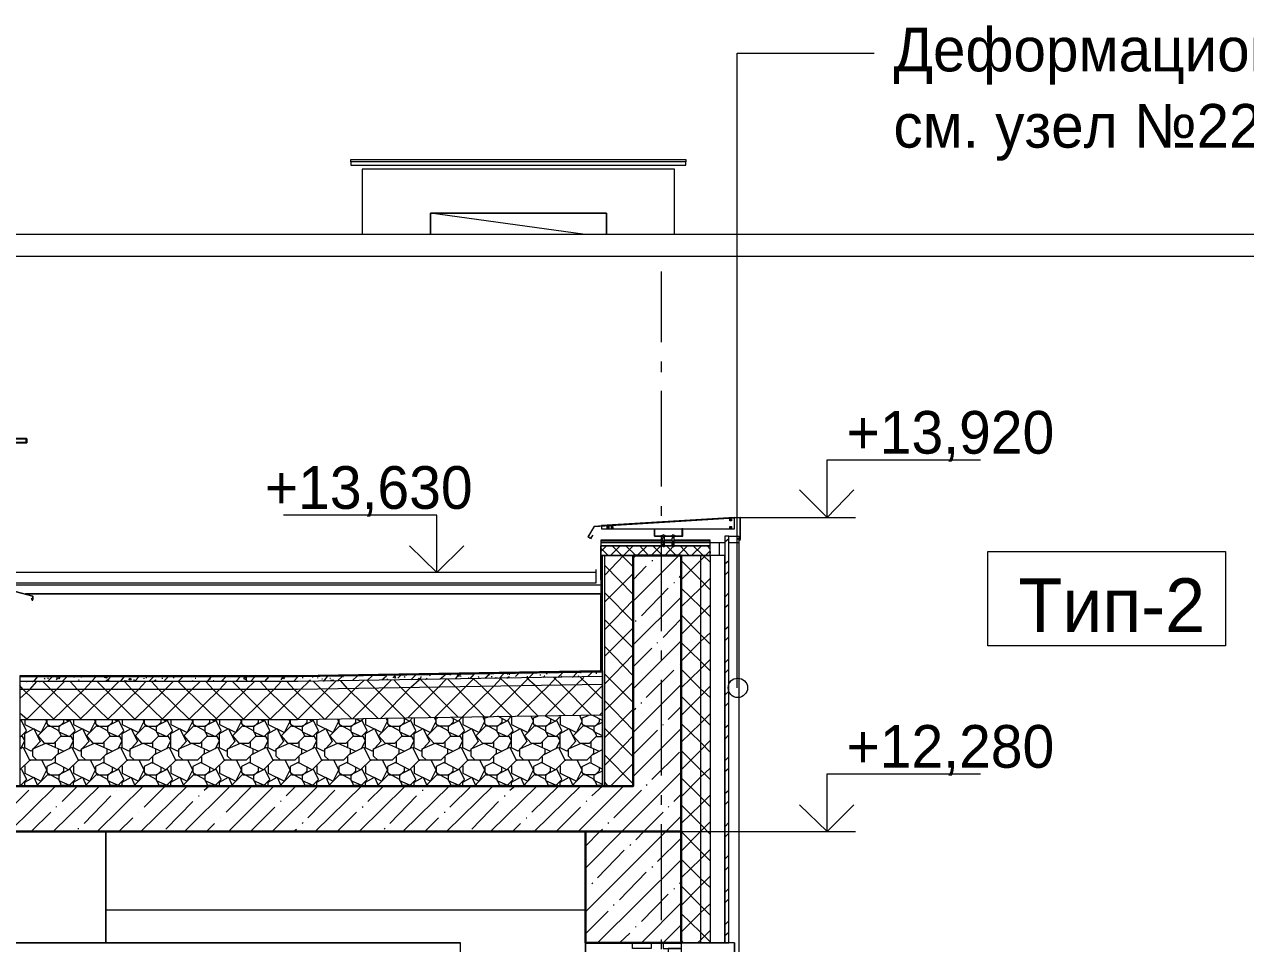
# Model space of a CAD drawing. Header units: millimetres. Extents: x 2294 to 908349, y -83289 to 219220.
# Drawn here: x 857303 to 863884, y 194839 to 199790 of the extents above; entities that cross this region are included whole.
import ezdxf

# ---------------------------------------------------------------- set-up
doc = ezdxf.new("R2010")
doc.units = ezdxf.units.MM
doc.layers.add('PDF _Геометрия', color=7, linetype='Continuous')
doc.layers.add('PDF _Текст', color=7, linetype='Continuous')

msp = doc.modelspace()

# ---------------------------------------------------------------- linework, layer by layer
at = {"layer": 'PDF _Геометрия', "lineweight": 9}
for points in [[(861143.8, 196216.3), (861143.8, 199634.9), (861882.6, 199634.9)], [(859062.9, 199049.1), (859062.9, 199031.6), (860868.3, 199031.6), (860868.3, 199049.1)], [(859062.9, 199040.3), (859062.9, 199031.6), (860868.3, 199031.6), (860868.3, 199040.3)], [(860807.1, 198660), (860807.1, 199009.7), (859124.1, 199009.7), (859124.1, 198660)], [(860313.2, 198660), (859491.3, 198773.7)], [(845371.1, 198542), (845371.1, 198660), (864951.4, 198660), (864951.4, 198542)], [(845371.1, 198660), (845371.1, 198542), (864951.4, 198542), (864951.4, 198660)], [(861100, 196998.8), (861152.5, 196998.8), (861152.5, 194843.6), (861152.5, 186166.1), (863919.7, 186166.1), (863919.7, 182808.7), (864890.2, 182808.7), (864890.2, 186166.1), (864890.2, 194843.6), (864868.3, 194843.6), (864868.3, 198542), (864868.3, 194843.6)], [(860737.2, 198078.6), (860737.2, 198458.9)], [(860737.2, 197916.9), (860737.2, 197973.7)], [(860737.2, 197300.5), (860737.2, 197816.3)], [(860383.1, 196854.6), (860383.1, 196837.1), (857253.1, 196837.1), (857253.1, 196854.6), (857253.1, 197484.1)], [(861161.2, 197134.3), (861362.3, 197134.3), (861629, 197134.3), (861629, 197444.7), (862455.2, 197444.7)], [(860737.2, 197143.1), (860737.2, 197195.5)], [(859928.5, 196837.1), (859666.2, 196837.1), (859526.3, 196837.1), (859526.3, 197147.5), (858700, 197147.5)], [(861471.6, 197134.3), (861782, 197134.3)], [(860737.2, 196522.3), (860737.2, 197038.2)], [(861100, 194843.6), (861100, 197033.8), (861152.5, 197033.8), (861152.5, 197016.3), (861152.5, 186166.1), (861130.6, 186166.1), (861130.6, 186091.7), (861130.6, 185160.6), (861130.6, 182760.6)], [(860745.9, 197011.9), (860409.3, 197011.9), (860409.3, 197007.6), (860409.3, 196998.8), (860409.3, 196981.3), (860999.5, 196981.3), (860999.5, 196998.8), (860999.5, 197007.6), (860999.5, 197011.9), (860802.8, 197011.9)], [(860999.5, 197007.6), (860409.3, 197007.6)], [(860409.3, 196998.8), (860999.5, 196998.8), (861047.6, 196998.8), (861047.6, 196928.9), (860999.5, 196928.9), (860999.5, 194843.6)], [(860409.3, 196797.7), (860409.3, 196981.3)], [(860750.3, 197007.6), (860741.6, 197007.6)], [(860750.3, 197025), (860745.9, 197025)], [(860745.9, 196981.3), (860745.9, 197007.6), (860750.3, 196981.3)], [(860794, 197011.9), (860750.3, 197011.9)], [(860802.8, 197007.6), (860794, 197007.6)], [(860802.8, 197025), (860798.4, 197025)], [(860798.4, 196981.3), (860798.4, 197007.6), (860798.4, 196981.3), (860802.8, 196981.3)], [(860999.5, 196998.8), (861078.2, 196998.8)], [(860413.7, 196928.9), (860413.7, 196308.1), (860418.1, 196308.1), (860418.1, 196928.9)], [(860431.2, 195687.3), (860431.2, 196928.9)], [(860947, 196928.9), (860947, 194843.6)], [(857253.1, 196837.1), (857253.1, 196780.2), (857253.1, 196771.5), (860409.3, 196771.5)], [(860383.1, 196837.1), (860383.1, 196780.2), (857253.1, 196780.2)], [(859679.3, 196837.1), (859368.9, 196837.1)], [(860383.1, 196789), (860383.1, 196780.2)], [(860409.3, 196308.1), (860409.3, 196723.4), (857309.9, 196723.4), (860409.3, 196723.4)], [(860737.2, 196364.9), (860737.2, 196417.4)], [(860405, 196308.1), (858778.7, 196281.9)], [(860418.1, 196308.1), (860418.1, 196303.7), (860418.1, 196277.5), (860418.1, 196233.8), (860418.1, 196072), (860418.1, 195687.3)], [(860737.2, 195744.2), (860737.2, 196260)], [(860562.3, 195442.5), (861226.8, 195442.5), (861629, 195442.5), (861629, 195752.9), (862455.2, 195752.9)], [(860737.2, 195586.8), (860737.2, 195639.3)], [(860737.2, 194966), (860737.2, 195481.9)], [(860326.3, 195018.5), (857742.7, 195018.5), (857742.7, 195442.5), (857742.7, 194843.6), (857742.7, 195442.5), (857642.1, 195442.5), (856142.7, 195442.5), (856142.7, 194843.6)], [(860326.3, 194843.6), (860326.3, 191433.8), (860326.3, 195442.5), (860326.3, 195018.5), (857742.7, 195018.5)], [(861471.6, 195442.5), (861782, 195442.5)], [(856968.9, 194843.6), (859653.1, 194843.6), (851303.3, 194843.6), (851150.3, 194533.3), (850840, 195154), (850687, 194843.6), (844142.7, 194843.6)], [(860737.2, 194808.7), (860737.2, 194861.1)], [(859653.1, 181956.2), (859653.1, 188089.6), (859347, 188242.6), (859963.4, 188552.9), (859653.1, 188705.9), (859653.1, 194843.6)], [(860680.4, 194843.6), (860680.4, 194834.9), (860680.4, 194813), (860579.8, 194813), (860579.8, 194834.9), (860579.8, 194843.6), (860680.4, 194843.6), (860745.9, 194843.6), (860745.9, 194834.9), (860745.9, 194813), (860842.1, 194813), (860772.2, 194813), (860772.2, 194507)], [(860842.1, 194843.6), (860745.9, 194843.6)], [(861130.6, 194843.6), (861130.6, 194764.9), (861130.6, 193449.1), (861130.6, 192133.3), (861130.6, 192063.3), (861130.6, 192054.6), (860846.5, 192054.6)]]:
    msp.add_lwpolyline(points, dxfattribs=at)
for points in [[(860868.3, 199049.1), (859062.9, 199049.1), (859062.9, 199062.2), (860868.3, 199062.2)], [(859491.3, 198773.7), (859491.3, 198660), (859491.3, 198773.7), (860439.9, 198773.7), (860439.9, 198660), (860439.9, 198773.7)], [(860413.7, 197090.6), (860413.7, 197073.1), (861130.6, 197073.1), (861130.6, 197134.3)], [(861104.4, 197121.2), (861104.4, 197125.6), (861108.8, 197125.6), (861113.2, 197125.6), (861113.2, 197121.2), (861113.2, 197116.9), (861108.8, 197116.9), (861104.4, 197116.9)], [(860444.3, 197081.9), (860444.3, 197086.3), (860448.7, 197086.3), (860453, 197086.3), (860453, 197081.9), (860453, 197077.5), (860448.7, 197077.5), (860444.3, 197077.5)], [(860466.2, 197081.9), (860466.2, 197086.3), (860470.5, 197086.3), (860474.9, 197086.3), (860474.9, 197081.9), (860474.9, 197077.5), (860470.5, 197077.5), (860466.2, 197077.5)], [(860745.9, 197042.5), (860750.3, 197038.2), (860754.7, 197038.2), (860754.7, 197033.8), (860750.3, 197033.8), (860750.3, 197025), (860750.3, 197007.6), (860750.3, 197003.2), (860750.3, 196998.8), (860750.3, 196994.4), (860750.3, 196990.1), (860750.3, 196985.7), (860754.7, 196985.7), (860750.3, 196981.3), (860750.3, 196977), (860745.9, 196977), (860745.9, 196981.3), (860741.6, 196985.7), (860741.6, 196990.1), (860745.9, 196990.1), (860745.9, 196994.4), (860741.6, 196994.4), (860745.9, 196994.4), (860745.9, 196998.8), (860741.6, 196998.8), (860745.9, 196998.8), (860745.9, 197003.2), (860741.6, 197003.2), (860745.9, 197003.2), (860745.9, 197007.6), (860741.6, 197007.6), (860741.6, 197025), (860745.9, 197025), (860745.9, 197033.8), (860741.6, 197033.8), (860741.6, 197038.2), (860745.9, 197038.2), (860745.9, 197042.5), (860745.9, 197038.2)], [(860798.4, 197042.5), (860802.8, 197038.2), (860807.1, 197038.2), (860807.1, 197033.8), (860802.8, 197033.8), (860802.8, 197025), (860802.8, 197007.6), (860802.8, 197003.2), (860802.8, 196998.8), (860802.8, 196994.4), (860802.8, 196990.1), (860802.8, 196985.7), (860802.8, 196981.3), (860802.8, 196977), (860798.4, 196977), (860798.4, 196981.3), (860794, 196981.3), (860794, 196985.7), (860794, 196990.1), (860794, 196994.4), (860794, 196998.8), (860798.4, 196998.8), (860798.4, 197003.2), (860794, 197003.2), (860798.4, 197003.2), (860798.4, 197007.6), (860794, 197007.6), (860794, 197025), (860798.4, 197025), (860798.4, 197033.8), (860794, 197033.8), (860794, 197038.2), (860798.4, 197038.2), (860798.4, 197042.5), (860798.4, 197038.2)], [(861078.2, 197033.8), (861078.2, 194843.6), (861100, 194843.6), (861100, 197033.8)], [(861104.4, 197081.9), (861104.4, 197086.3), (861108.8, 197086.3), (861113.2, 197086.3), (861113.2, 197081.9), (861113.2, 197077.5), (861108.8, 197077.5), (861104.4, 197077.5)], [(860409.3, 196928.9), (860999.5, 196928.9), (860999.5, 196981.3), (860409.3, 196981.3)], [(860409.3, 196928.9), (860409.3, 196308.1), (858778.7, 196281.9), (857279.3, 196281.9), (857279.3, 196277.5), (857279.3, 196251.3), (857279.3, 196207.6), (857279.3, 196045.8), (857279.3, 195687.3), (860418.1, 195687.3), (860431.2, 195687.3), (860584.2, 195687.3), (860584.2, 196928.9), (860431.2, 196928.9), (860418.1, 196928.9), (860413.7, 196928.9)], [(860842.1, 196928.9), (860842.1, 194843.6), (860947, 194843.6), (860999.5, 194843.6), (861078.2, 194843.6), (861078.2, 196928.9), (860999.5, 196928.9), (860947, 196928.9)], [(860999.5, 196942), (860999.5, 196950.7)], [(862494.6, 196950.7), (863775.4, 196950.7), (863775.4, 196443.6), (862494.6, 196443.6)], [(857253.1, 196736.5), (857349.2, 196710.3), (857349.2, 196692.8), (857340.5, 196697.2), (857344.9, 196688.4), (857349.2, 196688.4), (857349.2, 196710.3), (857253.1, 196736.5), (857191.9, 196754)]]:
    msp.add_lwpolyline(points, close=True, dxfattribs=at)
at = {"layer": 'PDF _Геометрия', "lineweight": 30}
for points in [[(856479.3, 197549.6), (857314.3, 197536.5), (857314.3, 197558.4), (856479.3, 197571.5), (855644.3, 197558.4), (855644.3, 197536.5)], [(860326.3, 195442.5), (860326.3, 194843.6), (860842.1, 194843.6), (860842.1, 195442.5)]]:
    msp.add_lwpolyline(points, close=True, dxfattribs=at)
at = {"layer": 'PDF _Геометрия', "lineweight": 18}
for points in [[(861480.4, 197283), (861629, 197134.3), (861773.3, 197283)], [(859670.5, 196981.3), (859526.3, 196837.1), (859377.6, 196981.3)], [(861480.4, 195586.8), (861629, 195442.5), (861773.3, 195586.8)]]:
    msp.add_lwpolyline(points, dxfattribs=at)
at = {"layer": 'PDF _Геометрия', "lineweight": 20}
for points in [[(860339.4, 197029.4), (860356.9, 197020.7), (860365.6, 197038.2), (860352.5, 197020.7), (860343.8, 197029.4), (860374.4, 197086.3), (861161.2, 197134.3), (861161.2, 197016.3), (861143.8, 197020.7), (861161.2, 197011.9), (861161.2, 197134.3), (860374.4, 197086.3)], [(860697.9, 197073.1), (860697.9, 197033.8), (860745.9, 197033.8), (860697.9, 197033.8)], [(860750.3, 197033.8), (860798.4, 197033.8)], [(860802.8, 197033.8), (860850.9, 197033.8), (860850.9, 197073.1), (860846.5, 197073.1), (860846.5, 197033.8)], [(861130.6, 194791.2), (861130.6, 194843.6), (860842.1, 194843.6), (860842.1, 194791.2)]]:
    msp.add_lwpolyline(points, close=True, dxfattribs=at)
at = {"layer": 'PDF _Геометрия', "color": 250, "lineweight": 9, "true_color": 0x1d1d1d}
for points in [[(860588.6, 197099.4), (860588.6, 197099.4)], [(860654.1, 197103.7), (860654.1, 197103.7)], [(860776.5, 197112.5), (860780.9, 197112.5)], [(860842.1, 197116.9), (860842.1, 197116.9)], [(860964.5, 197121.2), (860968.9, 197125.6)], [(861030.1, 197125.6), (861030.1, 197125.6)], [(861152.5, 197134.3), (861156.9, 197134.3)], [(860343.8, 197029.4), (860343.8, 197029.4)], [(860400.6, 197086.3), (860400.6, 197090.6)], [(860461.8, 197090.6), (860466.2, 197090.6)], [(861161.2, 197081.9), (861161.2, 197081.9)], [(860409.3, 196950.7), (860439.9, 196981.3)], [(860448.7, 196928.9), (860409.3, 196968.2)], [(860431.2, 196824), (860531.7, 196928.9), (860584.2, 196981.3)], [(860461.8, 196928.9), (860514.3, 196981.3)], [(860584.2, 196867.7), (860523, 196928.9), (860470.5, 196981.3)], [(860584.2, 196915.8), (860597.3, 196928.9), (860544.9, 196981.3)], [(860606.1, 196928.9), (860658.5, 196981.3)], [(860667.3, 196928.9), (860619.2, 196981.3)], [(860680.4, 196928.9), (860732.8, 196981.3)], [(860741.6, 196928.9), (860689.1, 196981.3)], [(860754.7, 196928.9), (860802.8, 196981.3)], [(860815.9, 196928.9), (860763.4, 196981.3)], [(860824.6, 196928.9), (860877.1, 196981.3)], [(860885.8, 196928.9), (860837.7, 196981.3)], [(860899, 196928.9), (860951.4, 196981.3)], [(860999.5, 196893.9), (860960.2, 196928.9), (860907.7, 196981.3)], [(860999.5, 196963.8), (860982, 196981.3)], [(861078.2, 197003.2), (861100, 197020.7)], [(860584.2, 196684.1), (860829, 196928.9)], [(860684.7, 196902.6), (860689.1, 196902.6)], [(860842.1, 196797.7), (860947, 196902.6), (860973.3, 196928.9), (860999.5, 196955.1)], [(860999.5, 196745.3), (860947, 196797.7), (860842.1, 196902.6)], [(861078.2, 196885.2), (861100, 196902.6)], [(860584.2, 196719), (860431.2, 196876.4)], [(860431.2, 196679.7), (860584.2, 196832.7)], [(860584.2, 196797.7), (860654.1, 196872)], [(861078.2, 196824), (861100, 196845.8)], [(860802.8, 196784.6), (860807.1, 196784.6)], [(860833.4, 196810.8), (860842.1, 196824)], [(860842.1, 196653.5), (860947, 196754), (860999.5, 196806.5)], [(860584.2, 196574.8), (860431.2, 196727.8)], [(860584.2, 196448), (860842.1, 196705.9)], [(860627.9, 196605.4), (860772.2, 196754)], [(860999.5, 196601), (860947, 196653.5), (860842.1, 196754)], [(861078.2, 196705.9), (861100, 196727.8)], [(860431.2, 196531.1), (860584.2, 196688.4)], [(860842.1, 196504.8), (860947, 196609.7), (860999.5, 196662.2)], [(861078.2, 196649.1), (861100, 196666.6)], [(860584.2, 196430.5), (860431.2, 196583.5)], [(860597.3, 196574.8), (860597.3, 196579.1)], [(860745.9, 196487.3), (860842.1, 196587.9)], [(860999.5, 196452.4), (860947, 196504.8), (860842.1, 196609.7)], [(860431.2, 196386.8), (860584.2, 196539.8)], [(860842.1, 196360.6), (860947, 196465.5), (860999.5, 196513.6)], [(861078.2, 196531.1), (861100, 196548.5)], [(860584.2, 196281.9), (860431.2, 196439.3)], [(860584.2, 196211.9), (860842.1, 196469.9)], [(860715.3, 196456.7), (860715.3, 196461.1)], [(860999.5, 196308.1), (860947, 196360.6), (860842.1, 196461.1)], [(861078.2, 196469.9), (861100, 196491.7)], [(860431.2, 196238.2), (860584.2, 196395.5)], [(860584.2, 196330), (860684.7, 196430.5)], [(860842.1, 196216.3), (860947, 196316.9), (860999.5, 196369.3)], [(861078.2, 196351.8), (861100, 196373.7)], [(860654.1, 196163.8), (860802.8, 196312.5)], [(860833.4, 196343.1), (860833.4, 196343.1)], [(860999.5, 196163.8), (860947, 196211.9), (860842.1, 196316.9)], [(861078.2, 196295), (861100, 196316.9)], [(857279.3, 196159.5), (857331.7, 196207.6), (857371.1, 196251.3)], [(857314.3, 196251.3), (857318.6, 196251.3)], [(857314.3, 196045.8), (857476, 196207.6), (857519.7, 196251.3)], [(857344.9, 196251.3), (857349.2, 196251.3)], [(857349.2, 196251.3), (857349.2, 196251.3)], [(857353.6, 196251.3), (857375.5, 196277.5)], [(857384.2, 196251.3), (857388.6, 196251.3)], [(857611.5, 196045.8), (857445.4, 196207.6), (857401.7, 196251.3)], [(857410.4, 196268.8), (857414.8, 196264.4)], [(857427.9, 196251.3), (857454.1, 196277.5)], [(857427.9, 196268.8), (857432.3, 196268.8)], [(857458.5, 196045.8), (857624.6, 196207.6), (857664, 196251.3), (857690.2, 196277.5)], [(857476, 196273.1), (857480.4, 196273.1)], [(857476, 196260), (857480.4, 196264.4)], [(857506.6, 196251.3), (857532.8, 196277.5)], [(857755.8, 196045.8), (857589.7, 196207.6), (857550.3, 196251.3)], [(857572.2, 196273.1), (857572.2, 196277.5)], [(857594, 196260), (857598.4, 196260)], [(857602.8, 196045.8), (857768.9, 196207.6), (857812.6, 196251.3)], [(857611.5, 196273.1), (857611.5, 196277.5)], [(857900.1, 196045.8), (857738.3, 196207.6), (857694.6, 196251.3)], [(857747, 196277.5), (857747, 196268.8), (857733.9, 196273.1), (857738.3, 196277.5)], [(857742.7, 196251.3), (857764.5, 196273.1)], [(857751.4, 196251.3), (857742.7, 196255.7), (857755.8, 196260), (857755.8, 196251.3)], [(857751.4, 196045.8), (857917.5, 196207.6), (857956.9, 196251.3)], [(857821.4, 196251.3), (857843.2, 196277.5)], [(857843.2, 196255.7), (857847.6, 196255.7)], [(858048.7, 196045.8), (857882.6, 196207.6), (857843.2, 196251.3)], [(857852, 196251.3), (857856.3, 196255.7)], [(857891.3, 196260), (857895.7, 196260)], [(857895.7, 196251.3), (857921.9, 196277.5)], [(857895.7, 196045.8), (858061.8, 196207.6), (858105.5, 196251.3)], [(857939.4, 196251.3), (857939.4, 196251.3)], [(857948.1, 196264.4), (857948.1, 196268.8)], [(857961.3, 196268.8), (857961.3, 196273.1)], [(857974.4, 196251.3), (858000.6, 196277.5)], [(858192.9, 196045.8), (858026.8, 196207.6), (857987.5, 196251.3)], [(858000.6, 196251.3), (858009.3, 196260), (858009.3, 196251.3)], [(858013.7, 196277.5), (858013.7, 196277.5)], [(858044.3, 196268.8), (858048.7, 196268.8)], [(858044.3, 196045.8), (858206.1, 196207.6), (858249.8, 196251.3)], [(858057.4, 196255.7), (858079.3, 196277.5)], [(858105.5, 196273.1), (858109.9, 196273.1)], [(858341.6, 196045.8), (858175.5, 196207.6), (858131.7, 196251.3), (858158, 196277.5)], [(858188.6, 196045.8), (858354.7, 196207.6), (858394, 196251.3)], [(858206.1, 196268.8), (858206.1, 196268.8)], [(858210.4, 196251.3), (858210.4, 196255.7)], [(858223.5, 196268.8), (858227.9, 196268.8)], [(858485.8, 196045.8), (858319.7, 196207.6), (858280.4, 196251.3)], [(858289.1, 196251.3), (858311, 196277.5)], [(858319.7, 196255.7), (858324.1, 196255.7)], [(858332.8, 196045.8), (858499, 196207.6), (858542.7, 196251.3)], [(858363.4, 196251.3), (858389.7, 196277.5)], [(858372.2, 196260), (858376.6, 196260)], [(858402.8, 196260), (858402.8, 196260)], [(858415.9, 196268.8), (858415.9, 196268.8)], [(858630.1, 196045.8), (858468.4, 196207.6), (858424.6, 196251.3)], [(858442.1, 196251.3), (858468.4, 196277.5)], [(858481.5, 196045.8), (858647.6, 196207.6), (858686.9, 196251.3)], [(858499, 196277.5), (858499, 196260), (858485.8, 196264.4), (858494.6, 196277.5)], [(858490.2, 196273.1), (858494.6, 196273.1)], [(858499, 196255.7), (858503.3, 196255.7)], [(858520.8, 196251.3), (858547, 196277.5)], [(858778.7, 196045.8), (858612.6, 196207.6), (858573.3, 196251.3)], [(858599.5, 196251.3), (858621.4, 196277.5)], [(858599.5, 196251.3), (858599.5, 196251.3)], [(858625.7, 196045.8), (858791.9, 196207.6), (858835.6, 196251.3)], [(858686.9, 196260), (858700, 196277.5)], [(858695.7, 196255.7), (858695.7, 196255.7)], [(858717.5, 196251.3), (858756.9, 196207.6), (858923, 196045.8), (859089.1, 196216.3), (859132.8, 196255.7)], [(858752.5, 196251.3), (858778.7, 196277.5)], [(858774.4, 196045.8), (858940.5, 196211.9), (858984.2, 196255.7)], [(858791.9, 196260), (858791.9, 196260)], [(858800.6, 196273.1), (858805, 196273.1)], [(858831.2, 196251.3), (858844.3, 196260)], [(858857.4, 196273.1), (858857.4, 196277.5)], [(859067.3, 196050.2), (858901.1, 196211.9), (858861.8, 196251.3)], [(858883.7, 196268.8), (858883.7, 196273.1)], [(858905.5, 196264.4), (858909.9, 196264.4)], [(858914.3, 196251.3), (858936.1, 196277.5)], [(858949.2, 196268.8), (858953.6, 196268.8)], [(858958, 196255.7), (858953.6, 196255.7), (858966.7, 196260), (858966.7, 196255.7)], [(858992.9, 196255.7), (859014.8, 196277.5)], [(859211.5, 196050.2), (859045.4, 196211.9), (859006.1, 196255.7)], [(859019.2, 196277.5), (859023.5, 196277.5)], [(859071.6, 196255.7), (859097.9, 196281.9)], [(859071.6, 196050.2), (859237.8, 196216.3), (859281.5, 196260)], [(859351.4, 196054.6), (859189.7, 196216.3), (859150.3, 196255.7), (859176.6, 196281.9)], [(859220.3, 196050.2), (859386.4, 196220.7), (859430.1, 196260)], [(859229, 196260), (859255.2, 196281.9)], [(859259.6, 196260), (859259.6, 196264.4)], [(859495.7, 196054.6), (859333.9, 196216.3), (859294.6, 196260)], [(859316.4, 196268.8), (859333.9, 196286.3)], [(859351.4, 196273.1), (859355.8, 196277.5)], [(859368.9, 196054.6), (859535, 196220.7), (859578.7, 196264.4)], [(859386.4, 196260), (859412.6, 196286.3)], [(859403.9, 196054.6), (859403.9, 196019.6), (859491.3, 195975.9), (859521.9, 196037.1), (859513.2, 196054.6), (859683.7, 196225.1), (859723, 196264.4), (859766.7, 196225.1), (859928.5, 196063.3), (859902.2, 196037.1), (859854.1, 196063.3)], [(859421.4, 196260), (859430.1, 196268.8), (859434.5, 196260)], [(859434.5, 196268.8), (859438.8, 196268.8)], [(859438.8, 196277.5), (859438.8, 196273.1)], [(859639.9, 196058.9), (859478.2, 196220.7), (859438.8, 196260)], [(859460.7, 196286.3), (859460.7, 196286.3)], [(859465.1, 196260), (859473.8, 196268.8)], [(859486.9, 196281.9), (859491.3, 196286.3)], [(859543.8, 196264.4), (859570, 196286.3)], [(859552.5, 196281.9), (859552.5, 196281.9)], [(859556.9, 196281.9), (859556.9, 196281.9)], [(859784.2, 196058.9), (859622.5, 196225.1), (859583.1, 196264.4)], [(859596.2, 196286.3), (859600.6, 196290.6)], [(859600.6, 196058.9), (859639.9, 196037.1), (859661.8, 196058.9), (859832.3, 196225.1), (859871.6, 196268.8)], [(859626.8, 196264.4), (859648.7, 196290.6), (859635.6, 196286.3), (859644.3, 196277.5), (859648.7, 196290.6)], [(859644.3, 196290.6), (859653.1, 196286.3), (859653.1, 196290.6)], [(859653.1, 196281.9), (859657.4, 196277.5)], [(859696.8, 196273.1), (859696.8, 196268.8)], [(859705.5, 196264.4), (859727.4, 196290.6)], [(859749.2, 196277.5), (859753.6, 196273.1)], [(859784.2, 196268.8), (859810.4, 196290.6)], [(859801.7, 196290.6), (859806.1, 196286.3)], [(859810.4, 196058.9), (859980.9, 196229.4), (860020.3, 196268.8), (860046.5, 196295)], [(859819.2, 196277.5), (859823.5, 196277.5)], [(859836.7, 196268.8), (859845.4, 196273.1), (859845.4, 196268.8)], [(859849.8, 196273.1), (859849.8, 196268.8)], [(859862.9, 196268.8), (859889.1, 196295)], [(860138.3, 196050.2), (860138.3, 196032.7), (860116.4, 196010.8), (860055.2, 196010.8), (860046.5, 196024), (860046.5, 196054.6), (860072.7, 196063.3), (859911, 196229.4), (859867.3, 196268.8)], [(859902.2, 196268.8), (859915.3, 196277.5), (859911, 196268.8)], [(859902.2, 196268.8), (859902.2, 196268.8)], [(859906.6, 196290.6), (859911, 196290.6)], [(859915.3, 196290.6), (859919.7, 196290.6)], [(859950.3, 196277.5), (859967.8, 196295)], [(859959.1, 196063.3), (860129.6, 196229.4), (860168.9, 196273.1)], [(859967.8, 196268.8), (859967.8, 196273.1)], [(860007.1, 196286.3), (860007.1, 196286.3)], [(860011.5, 196277.5), (860015.9, 196277.5)], [(860217, 196067.7), (860055.2, 196229.4), (860011.5, 196268.8)], [(860081.5, 196286.3), (860085.8, 196286.3)], [(860099, 196273.1), (860103.3, 196277.5)], [(860103.3, 196281.9), (860107.7, 196281.9)], [(860107.7, 196063.3), (860278.2, 196233.8), (860317.5, 196273.1)], [(860116.4, 196290.6), (860120.8, 196295)], [(860361.2, 196067.7), (860195.1, 196233.8), (860155.8, 196273.1)], [(860177.6, 196273.1), (860203.9, 196299.4)], [(860195.1, 196281.9), (860195.1, 196277.5)], [(860203.9, 196277.5), (860203.9, 196277.5)], [(860256.3, 196273.1), (860282.6, 196299.4)], [(860286.9, 196277.5), (860291.3, 196281.9)], [(860300, 196299.4), (860304.4, 196299.4)], [(860300, 196277.5), (860300, 196273.1), (860339.4, 196233.8), (860418.1, 196155.1)], [(860339.4, 196277.5), (860361.2, 196299.4)], [(860383.1, 196295), (860387.5, 196295)], [(860418.1, 196277.5), (860418.1, 196277.5)], [(860584.2, 196137.6), (860431.2, 196290.6)], [(860431.2, 196093.9), (860584.2, 196246.9)], [(857462.9, 196045.8), (857296.8, 196207.6), (857279.3, 196229.4)], [(860256.3, 196067.7), (860418.1, 196229.4)], [(860584.2, 195975.9), (860842.1, 196233.8)], [(860842.1, 196067.7), (860947, 196172.6), (860999.5, 196225.1)], [(860999.5, 196015.2), (860947, 196067.7), (860842.1, 196172.6)], [(861078.2, 196177), (861100, 196198.8)], [(860584.2, 195989), (860431.2, 196146.4)], [(860584.2, 196093.9), (860597.3, 196107)], [(860627.9, 196133.2), (860627.9, 196137.6)], [(860772.2, 196045.8), (860842.1, 196115.8)], [(861078.2, 196115.8), (861100, 196137.6)], [(857318.6, 196045.8), (857279.3, 196080.8)], [(857283.7, 195888.4), (857305.5, 195932.2), (857292.4, 195954), (857279.3, 195954), (857283.7, 195954), (857314.3, 195984.6), (857288, 196041.4), (857279.3, 196037.1), (857288, 196045.8)], [(857305.5, 196045.8), (857305.5, 196019.6), (857392.9, 195975.9), (857423.5, 196037.1), (857419.2, 196045.8)], [(857423.5, 196045.8), (857423.5, 196024), (857432.3, 196010.8), (857493.5, 196010.8), (857515.4, 196032.7), (857515.4, 196045.8)], [(857528.5, 196045.8), (857541.6, 196037.1), (857550.3, 196045.8)], [(857567.8, 196045.8), (857567.8, 196019.6), (857655.2, 195975.9), (857685.8, 196037.1), (857681.5, 196045.8)], [(857685.8, 196045.8), (857685.8, 196024), (857694.6, 196010.8), (857755.8, 196010.8), (857777.6, 196032.7), (857777.6, 196045.8)], [(857790.8, 196045.8), (857803.9, 196037.1), (857812.6, 196045.8)], [(857830.1, 196045.8), (857830.1, 196019.6), (857917.5, 195975.9), (857948.1, 196037.1), (857943.8, 196045.8)], [(857948.1, 196045.8), (857948.1, 196024), (857956.9, 196010.8), (858018.1, 196010.8), (858039.9, 196032.7), (858039.9, 196045.8)], [(858053.1, 196045.8), (858066.2, 196037.1), (858074.9, 196045.8)], [(858092.4, 196045.8), (858092.4, 196019.6), (858179.8, 195975.9), (858210.4, 196037.1), (858206.1, 196045.8)], [(858210.4, 196045.8), (858210.4, 196024), (858219.2, 196010.8), (858280.4, 196010.8), (858302.2, 196032.7), (858302.2, 196045.8)], [(858315.3, 196045.8), (858328.5, 196037.1), (858337.2, 196045.8)], [(858354.7, 196045.8), (858354.7, 196019.6), (858442.1, 195975.9), (858472.7, 196037.1), (858468.4, 196045.8)], [(858472.7, 196045.8), (858472.7, 196024), (858481.5, 196010.8), (858542.7, 196010.8), (858564.5, 196032.7), (858564.5, 196045.8)], [(858577.6, 196045.8), (858590.8, 196037.1), (858599.5, 196045.8)], [(858617, 196045.8), (858617, 196019.6), (858704.4, 195975.9), (858735, 196037.1), (858730.6, 196045.8)], [(858735, 196045.8), (858735, 196024), (858743.8, 196010.8), (858805, 196010.8), (858826.8, 196032.7), (858826.8, 196045.8)], [(858839.9, 196045.8), (858853.1, 196037.1), (858861.8, 196045.8)], [(858879.3, 196045.8), (858879.3, 196019.6), (858966.7, 195975.9), (858997.3, 196037.1), (858992.9, 196045.8)], [(858997.3, 196045.8), (858997.3, 196024), (859006.1, 196010.8), (859067.3, 196010.8), (859089.1, 196032.7), (859089.1, 196050.2)], [(859093.5, 196050.2), (859115.3, 196037.1), (859128.5, 196050.2)], [(859141.6, 196050.2), (859141.6, 196019.6), (859229, 195975.9), (859259.6, 196037.1), (859255.2, 196050.2)], [(859259.6, 196050.2), (859259.6, 196024), (859268.4, 196010.8), (859329.6, 196010.8), (859351.4, 196032.7), (859351.4, 196050.2)], [(859347, 196054.6), (859377.6, 196037.1), (859395.1, 196054.6)], [(859613.7, 196050.2), (859613.7, 196032.7), (859591.8, 196010.8), (859530.6, 196010.8), (859521.9, 196024), (859521.9, 196054.6), (859530.6, 196054.6)], [(859666.2, 196058.9), (859666.2, 196019.6), (859753.6, 195975.9), (859784.2, 196037.1), (859775.5, 196058.9)], [(859876, 196050.2), (859876, 196032.7), (859854.1, 196010.8), (859792.9, 196010.8), (859784.2, 196024), (859784.2, 196054.6), (859801.7, 196058.9)], [(859928.5, 196058.9), (859928.5, 196019.6), (860015.9, 195975.9), (860046.5, 196037.1), (860033.4, 196063.3)], [(860112.1, 196063.3), (860164.5, 196037.1), (860195.1, 196067.7)], [(860190.8, 196058.9), (860190.8, 196019.6), (860278.2, 195975.9), (860308.8, 196037.1), (860295.7, 196067.7)], [(860400.6, 196050.2), (860400.6, 196032.7), (860378.7, 196010.8), (860317.5, 196010.8), (860308.8, 196024), (860308.8, 196054.6), (860343.8, 196067.7)], [(860418.1, 196041.4), (860365.6, 196067.7)], [(860405, 196072), (860418.1, 196085.2)], [(860431.2, 195949.6), (860584.2, 196102.6)], [(860842.1, 195923.4), (860947, 196024), (860999.5, 196076.4)], [(860418.1, 195958.4), (860374.4, 195980.2), (860374.4, 196010.8), (860418.1, 196032.7)], [(860584.2, 195844.7), (860431.2, 195997.7)], [(860584.2, 195739.8), (860842.1, 195997.7)], [(860584.2, 195857.8), (860715.3, 195989)], [(860745.9, 196015.2), (860745.9, 196019.6)], [(860999.5, 195871), (860947, 195923.4), (860842.1, 196024)], [(861078.2, 196002.1), (861100, 196019.6)], [(857371.1, 195827.2), (857349.2, 195849.1), (857349.2, 195888.4), (857419.2, 195919), (857515.4, 195875.3)], [(857471.6, 195892.8), (857471.6, 195927.8)], [(857546, 195888.4), (857567.8, 195932.2), (857554.7, 195954), (857497.9, 195954)], [(857633.4, 195827.2), (857611.5, 195849.1), (857611.5, 195888.4), (857681.5, 195919), (857777.6, 195875.3)], [(857733.9, 195892.8), (857733.9, 195927.8)], [(857808.2, 195888.4), (857830.1, 195932.2), (857817, 195954), (857760.2, 195954)], [(857895.7, 195827.2), (857873.8, 195849.1), (857873.8, 195888.4), (857943.8, 195919), (858039.9, 195875.3)], [(857996.2, 195892.8), (857996.2, 195927.8)], [(858070.5, 195888.4), (858092.4, 195932.2), (858079.3, 195954), (858022.5, 195954)], [(858158, 195827.2), (858136.1, 195849.1), (858136.1, 195888.4), (858206.1, 195919), (858302.2, 195875.3)], [(858258.5, 195892.8), (858258.5, 195927.8)], [(858332.8, 195888.4), (858354.7, 195932.2), (858341.6, 195954), (858284.7, 195954)], [(858420.3, 195827.2), (858398.4, 195849.1), (858398.4, 195888.4), (858468.4, 195919), (858564.5, 195875.3)], [(858520.8, 195892.8), (858520.8, 195927.8)], [(858595.1, 195888.4), (858617, 195932.2), (858603.9, 195954), (858547, 195954)], [(858682.6, 195827.2), (858660.7, 195849.1), (858660.7, 195888.4), (858730.6, 195919), (858826.8, 195875.3)], [(858783.1, 195892.8), (858783.1, 195927.8)], [(858857.4, 195888.4), (858879.3, 195932.2), (858866.2, 195954), (858809.3, 195954)], [(858944.9, 195827.2), (858923, 195849.1), (858923, 195888.4), (858992.9, 195919), (859089.1, 195875.3)], [(859045.4, 195892.8), (859045.4, 195927.8)], [(859119.7, 195888.4), (859141.6, 195932.2), (859128.5, 195954), (859071.6, 195954)], [(859207.2, 195827.2), (859185.3, 195849.1), (859185.3, 195888.4), (859255.2, 195919), (859351.4, 195875.3)], [(859307.7, 195892.8), (859307.7, 195927.8)], [(859382, 195888.4), (859403.9, 195932.2), (859390.8, 195954), (859333.9, 195954)], [(859469.4, 195827.2), (859447.6, 195849.1), (859447.6, 195888.4), (859517.5, 195919), (859613.7, 195875.3)], [(859570, 195892.8), (859570, 195927.8)], [(859644.3, 195888.4), (859666.2, 195932.2), (859653.1, 195954), (859596.2, 195954)], [(859731.7, 195827.2), (859709.9, 195849.1), (859709.9, 195888.4), (859779.8, 195919), (859876, 195875.3)], [(859832.3, 195892.8), (859832.3, 195927.8)], [(859906.6, 195888.4), (859928.5, 195932.2), (859915.3, 195954), (859858.5, 195954)], [(859994, 195827.2), (859972.2, 195849.1), (859972.2, 195888.4), (860042.1, 195919), (860138.3, 195875.3)], [(860094.6, 195892.8), (860094.6, 195927.8)], [(860168.9, 195888.4), (860190.8, 195932.2), (860177.6, 195954), (860120.8, 195954)], [(860256.3, 195827.2), (860234.5, 195849.1), (860234.5, 195888.4), (860304.4, 195919), (860400.6, 195875.3)], [(860356.9, 195892.8), (860356.9, 195927.8)], [(860383.1, 195954), (860418.1, 195954)], [(860431.2, 195801), (860584.2, 195958.4)], [(860842.1, 195774.8), (860947, 195879.7), (860999.5, 195932.2)], [(861078.2, 195940.9), (861100, 195962.8)], [(857279.3, 195888.4), (857296.8, 195897.2), (857331.7, 195822.9)], [(857484.8, 195888.4), (857484.8, 195862.2), (857449.8, 195827.2), (857331.7, 195827.2), (857279.3, 195774.8), (857288, 195779.2), (857314.3, 195722.3), (857283.7, 195691.7), (857279.3, 195691.7), (857292.4, 195691.7), (857292.4, 195687.3)], [(857747, 195888.4), (857747, 195862.2), (857712.1, 195827.2), (857594, 195827.2), (857541.6, 195774.8), (857467.3, 195814.1), (857423.5, 195792.3), (857423.5, 195761.7), (857432.3, 195748.5), (857493.5, 195748.5), (857515.4, 195770.4), (857515.4, 195787.9)], [(857471.6, 195809.8), (857471.6, 195844.7)], [(857480.4, 195857.8), (857559.1, 195897.2), (857594, 195822.9)], [(858009.3, 195888.4), (858009.3, 195862.2), (857974.4, 195827.2), (857856.3, 195827.2), (857803.9, 195774.8), (857729.6, 195814.1), (857685.8, 195792.3), (857685.8, 195761.7), (857694.6, 195748.5), (857755.8, 195748.5), (857777.6, 195770.4), (857777.6, 195787.9)], [(857733.9, 195809.8), (857733.9, 195844.7)], [(857742.7, 195857.8), (857821.4, 195897.2), (857856.3, 195822.9)], [(858271.6, 195888.4), (858271.6, 195862.2), (858236.7, 195827.2), (858118.6, 195827.2), (858066.2, 195774.8), (857991.9, 195814.1), (857948.1, 195792.3), (857948.1, 195761.7), (857956.9, 195748.5), (858018.1, 195748.5), (858039.9, 195770.4), (858039.9, 195787.9)], [(857996.2, 195809.8), (857996.2, 195844.7)], [(858005, 195857.8), (858083.7, 195897.2), (858118.6, 195822.9)], [(858533.9, 195888.4), (858533.9, 195862.2), (858499, 195827.2), (858380.9, 195827.2), (858328.5, 195774.8), (858254.1, 195814.1), (858210.4, 195792.3), (858210.4, 195761.7), (858219.2, 195748.5), (858280.4, 195748.5), (858302.2, 195770.4), (858302.2, 195787.9)], [(858258.5, 195809.8), (858258.5, 195844.7)], [(858267.3, 195857.8), (858346, 195897.2), (858380.9, 195822.9)], [(858796.2, 195888.4), (858796.2, 195862.2), (858761.3, 195827.2), (858643.2, 195827.2), (858590.8, 195774.8), (858516.4, 195814.1), (858472.7, 195792.3), (858472.7, 195761.7), (858481.5, 195748.5), (858542.7, 195748.5), (858564.5, 195770.4), (858564.5, 195787.9)], [(858520.8, 195809.8), (858520.8, 195844.7)], [(858529.6, 195857.8), (858608.2, 195897.2), (858643.2, 195822.9)], [(859058.5, 195888.4), (859058.5, 195862.2), (859023.5, 195827.2), (858905.5, 195827.2), (858853.1, 195774.8), (858778.7, 195814.1), (858735, 195792.3), (858735, 195761.7), (858743.8, 195748.5), (858805, 195748.5), (858826.8, 195770.4), (858826.8, 195787.9)], [(858783.1, 195809.8), (858783.1, 195844.7)], [(858791.9, 195857.8), (858870.5, 195897.2), (858905.5, 195822.9)], [(859320.8, 195888.4), (859320.8, 195862.2), (859285.8, 195827.2), (859167.8, 195827.2), (859115.3, 195774.8), (859041, 195814.1), (858997.3, 195792.3), (858997.3, 195761.7), (859006.1, 195748.5), (859067.3, 195748.5), (859089.1, 195770.4), (859089.1, 195787.9)], [(859045.4, 195809.8), (859045.4, 195844.7)], [(859054.1, 195857.8), (859132.8, 195897.2), (859167.8, 195822.9)], [(859583.1, 195888.4), (859583.1, 195862.2), (859548.1, 195827.2), (859430.1, 195827.2), (859377.6, 195774.8), (859303.3, 195814.1), (859259.6, 195792.3), (859259.6, 195761.7), (859268.4, 195748.5), (859329.6, 195748.5), (859351.4, 195770.4), (859351.4, 195787.9)], [(859307.7, 195809.8), (859307.7, 195844.7)], [(859316.4, 195857.8), (859395.1, 195897.2), (859430.1, 195822.9)], [(859845.4, 195888.4), (859845.4, 195862.2), (859810.4, 195827.2), (859692.4, 195827.2), (859639.9, 195774.8), (859565.6, 195814.1), (859521.9, 195792.3), (859521.9, 195761.7), (859530.6, 195748.5), (859591.8, 195748.5), (859613.7, 195770.4), (859613.7, 195787.9)], [(859570, 195809.8), (859570, 195844.7)], [(859578.7, 195857.8), (859657.4, 195897.2), (859692.4, 195822.9)], [(860107.7, 195888.4), (860107.7, 195862.2), (860072.7, 195827.2), (859954.7, 195827.2), (859902.2, 195774.8), (859827.9, 195814.1), (859784.2, 195792.3), (859784.2, 195761.7), (859792.9, 195748.5), (859854.1, 195748.5), (859876, 195770.4), (859876, 195787.9)], [(859832.3, 195809.8), (859832.3, 195844.7)], [(859841, 195857.8), (859919.7, 195897.2), (859954.7, 195822.9)], [(860370, 195888.4), (860370, 195862.2), (860335, 195827.2), (860217, 195827.2), (860164.5, 195774.8), (860090.2, 195814.1), (860046.5, 195792.3), (860046.5, 195761.7), (860055.2, 195748.5), (860116.4, 195748.5), (860138.3, 195770.4), (860138.3, 195787.9)], [(860094.6, 195809.8), (860094.6, 195844.7)], [(860103.3, 195857.8), (860182, 195897.2), (860217, 195822.9)], [(860356.9, 195809.8), (860356.9, 195844.7)], [(860365.6, 195857.8), (860418.1, 195884.1)], [(860584.2, 195700.5), (860431.2, 195853.5)], [(860684.7, 195722.3), (860833.4, 195871)], [(860999.5, 195722.3), (860947, 195774.8), (860842.1, 195879.7)], [(861078.2, 195822.9), (861100, 195844.7)], [(857305.5, 195796.6), (857305.5, 195757.3), (857392.9, 195713.6), (857423.5, 195774.8), (857397.3, 195827.2)], [(857567.8, 195796.6), (857567.8, 195757.3), (857655.2, 195713.6), (857685.8, 195774.8), (857659.6, 195827.2)], [(857830.1, 195796.6), (857830.1, 195757.3), (857917.5, 195713.6), (857948.1, 195774.8), (857921.9, 195827.2)], [(858092.4, 195796.6), (858092.4, 195757.3), (858179.8, 195713.6), (858210.4, 195774.8), (858184.2, 195827.2)], [(858354.7, 195796.6), (858354.7, 195757.3), (858442.1, 195713.6), (858472.7, 195774.8), (858446.5, 195827.2)], [(858617, 195796.6), (858617, 195757.3), (858704.4, 195713.6), (858735, 195774.8), (858708.8, 195827.2)], [(858879.3, 195796.6), (858879.3, 195757.3), (858966.7, 195713.6), (858997.3, 195774.8), (858971.1, 195827.2)], [(859141.6, 195796.6), (859141.6, 195757.3), (859229, 195713.6), (859259.6, 195774.8), (859233.4, 195827.2)], [(859403.9, 195796.6), (859403.9, 195757.3), (859491.3, 195713.6), (859521.9, 195774.8), (859495.7, 195827.2)], [(859666.2, 195796.6), (859666.2, 195757.3), (859753.6, 195713.6), (859784.2, 195774.8), (859758, 195827.2)], [(859928.5, 195796.6), (859928.5, 195757.3), (860015.9, 195713.6), (860046.5, 195774.8), (860020.3, 195827.2)], [(860190.8, 195796.6), (860190.8, 195757.3), (860278.2, 195713.6), (860308.8, 195774.8), (860282.6, 195827.2)], [(860400.6, 195787.9), (860400.6, 195770.4), (860378.7, 195748.5), (860317.5, 195748.5), (860308.8, 195761.7), (860308.8, 195792.3), (860352.5, 195814.1), (860418.1, 195779.2)], [(860461.8, 195687.3), (860584.2, 195809.8)], [(860842.1, 195630.5), (860947, 195735.4), (860999.5, 195783.5)], [(861078.2, 195766), (861100, 195783.5)], [(857305.5, 195687.3), (857305.5, 195709.2), (857353.6, 195735.4), (857375.5, 195687.3)], [(857493.5, 195687.3), (857502.2, 195696.1), (857489.1, 195722.3), (857432.3, 195752.9), (857375.5, 195696.1), (857379.8, 195687.3)], [(857567.8, 195687.3), (857567.8, 195709.2), (857615.9, 195735.4), (857637.8, 195687.3)], [(857755.8, 195687.3), (857764.5, 195696.1), (857751.4, 195722.3), (857694.6, 195752.9), (857637.8, 195696.1), (857642.1, 195687.3)], [(857830.1, 195687.3), (857830.1, 195709.2), (857878.2, 195735.4), (857900.1, 195687.3)], [(858018.1, 195687.3), (858026.8, 195696.1), (858013.7, 195722.3), (857956.9, 195752.9), (857900.1, 195696.1), (857904.4, 195687.3)], [(858092.4, 195687.3), (858092.4, 195709.2), (858140.5, 195735.4), (858162.3, 195687.3)], [(858280.4, 195687.3), (858289.1, 195696.1), (858276, 195722.3), (858219.2, 195752.9), (858162.3, 195696.1), (858166.7, 195687.3)], [(858354.7, 195687.3), (858354.7, 195709.2), (858402.8, 195735.4), (858424.6, 195687.3)], [(858542.7, 195687.3), (858551.4, 195696.1), (858538.3, 195722.3), (858481.5, 195752.9), (858424.6, 195696.1), (858429, 195687.3)], [(858617, 195687.3), (858617, 195709.2), (858665.1, 195735.4), (858686.9, 195687.3)], [(858805, 195687.3), (858813.7, 195696.1), (858800.6, 195722.3), (858743.8, 195752.9), (858686.9, 195696.1), (858691.3, 195687.3)], [(858879.3, 195687.3), (858879.3, 195709.2), (858927.4, 195735.4), (858949.2, 195687.3)], [(859067.3, 195687.3), (859076, 195696.1), (859062.9, 195722.3), (859006.1, 195752.9), (858949.2, 195696.1), (858953.6, 195687.3)], [(859141.6, 195687.3), (859141.6, 195709.2), (859189.7, 195735.4), (859211.5, 195687.3)], [(859329.6, 195687.3), (859338.3, 195696.1), (859325.2, 195722.3), (859268.4, 195752.9), (859211.5, 195696.1), (859215.9, 195687.3)], [(859342.7, 195442.5), (859591.8, 195687.3), (859600.6, 195696.1), (859587.5, 195722.3), (859530.6, 195752.9), (859473.8, 195696.1), (859478.2, 195687.3)], [(859403.9, 195687.3), (859403.9, 195709.2), (859452, 195735.4), (859473.8, 195687.3)], [(859666.2, 195687.3), (859666.2, 195709.2), (859714.3, 195735.4), (859736.1, 195687.3)], [(859854.1, 195687.3), (859862.9, 195696.1), (859849.8, 195722.3), (859792.9, 195752.9), (859736.1, 195696.1), (859740.5, 195687.3)], [(859928.5, 195687.3), (859928.5, 195709.2), (859976.5, 195735.4), (859998.4, 195687.3)], [(860116.4, 195687.3), (860125.2, 195696.1), (860112.1, 195722.3), (860055.2, 195752.9), (859998.4, 195696.1), (860002.8, 195687.3)], [(860190.8, 195687.3), (860190.8, 195709.2), (860238.8, 195735.4), (860260.7, 195687.3)], [(860378.7, 195687.3), (860387.5, 195696.1), (860374.4, 195722.3), (860317.5, 195752.9), (860260.7, 195696.1), (860265.1, 195687.3)], [(860326.3, 195245.8), (860523, 195442.5), (860767.8, 195687.3), (860842.1, 195761.7)], [(860418.1, 195696.1), (860374.4, 195717.9), (860374.4, 195748.5), (860418.1, 195770.4)], [(860999.5, 195578.1), (860947, 195630.5), (860842.1, 195731.1)], [(857178.7, 195516.9), (857327.4, 195665.5)], [(857222.5, 195442.5), (857471.6, 195687.3)], [(857458.5, 195442.5), (857707.7, 195687.3)], [(857497.9, 195691.7), (857554.7, 195691.7), (857554.7, 195687.3)], [(857506.6, 195604.3), (857589.7, 195687.3)], [(857694.6, 195442.5), (857943.8, 195687.3)], [(857760.2, 195691.7), (857817, 195691.7), (857817, 195687.3)], [(857799.5, 195665.5), (857799.5, 195665.5)], [(857930.7, 195442.5), (858179.8, 195687.3)], [(857948.1, 195573.7), (858061.8, 195687.3)], [(858022.5, 195691.7), (858079.3, 195691.7), (858079.3, 195687.3)], [(858166.7, 195442.5), (858411.5, 195687.3)], [(858271.6, 195665.5), (858297.9, 195687.3)], [(858284.7, 195691.7), (858341.6, 195691.7), (858341.6, 195687.3)], [(858389.7, 195547.5), (858529.6, 195687.3)], [(858402.8, 195442.5), (858647.6, 195687.3)], [(858547, 195691.7), (858603.9, 195691.7), (858603.9, 195687.3)], [(858638.8, 195442.5), (858883.7, 195687.3)], [(858713.2, 195634.9), (858765.6, 195687.3)], [(858809.3, 195691.7), (858866.2, 195691.7), (858866.2, 195687.3)], [(858831.2, 195516.9), (858975.5, 195665.5)], [(858870.5, 195442.5), (859119.7, 195687.3)], [(859071.6, 195691.7), (859128.5, 195691.7), (859128.5, 195687.3)], [(859106.6, 195442.5), (859355.8, 195687.3)], [(859154.7, 195604.3), (859237.8, 195687.3)], [(859333.9, 195691.7), (859390.8, 195691.7), (859390.8, 195687.3)], [(859447.6, 195665.5), (859452, 195665.5)], [(859578.7, 195442.5), (859827.9, 195687.3)], [(859596.2, 195691.7), (859653.1, 195691.7), (859653.1, 195687.3)], [(859596.2, 195573.7), (859709.9, 195687.3)], [(859814.8, 195442.5), (860064, 195687.3)], [(859858.5, 195691.7), (859915.3, 195691.7), (859915.3, 195687.3)], [(859919.7, 195665.5), (859945.9, 195687.3)], [(860037.8, 195547.5), (860182, 195687.3)], [(860050.9, 195442.5), (860300, 195687.3)], [(860120.8, 195691.7), (860177.6, 195691.7), (860177.6, 195687.3)], [(860286.9, 195442.5), (860531.7, 195687.3)], [(860361.2, 195634.9), (860418.1, 195687.3)], [(860383.1, 195691.7), (860418.1, 195691.7)], [(860448.7, 195687.3), (860431.2, 195709.2)], [(860479.3, 195516.9), (860627.9, 195665.5)], [(860654.1, 195691.7), (860658.5, 195696.1)], [(860802.8, 195604.3), (860842.1, 195643.6)], [(861078.2, 195648), (861100, 195665.5)], [(857476, 195573.7), (857476, 195578.1)], [(857624.6, 195486.3), (857768.9, 195634.9)], [(858066.2, 195455.7), (858210.4, 195604.3)], [(858241, 195634.9), (858245.4, 195634.9)], [(858682.6, 195604.3), (858686.9, 195608.7)], [(859124.1, 195573.7), (859128.5, 195578.1)], [(859272.7, 195486.3), (859417, 195634.9)], [(859714.3, 195455.7), (859858.5, 195604.3)], [(859889.1, 195634.9), (859893.5, 195634.9)], [(860330.6, 195604.3), (860335, 195608.7)], [(860772.2, 195573.7), (860776.5, 195578.1)], [(860842.1, 195486.3), (860947, 195586.8), (860999.5, 195639.3)], [(860999.5, 195429.4), (860947, 195481.9), (860842.1, 195586.8)], [(861078.2, 195586.8), (861100, 195608.7)], [(857340.5, 195442.5), (857445.4, 195547.5)], [(857812.6, 195442.5), (857886.9, 195516.9)], [(857917.5, 195547.5), (857917.5, 195547.5)], [(858359.1, 195516.9), (858359.1, 195516.9)], [(858520.8, 195442.5), (858652, 195573.7)], [(858988.6, 195442.5), (859093.5, 195547.5)], [(859460.7, 195442.5), (859535, 195516.9)], [(859565.6, 195547.5), (859570, 195547.5)], [(860007.1, 195516.9), (860011.5, 195516.9)], [(860168.9, 195442.5), (860300, 195573.7)], [(860326.3, 195009.8), (860759.1, 195442.5), (860842.1, 195525.6)], [(860597.3, 195398.8), (860641, 195442.5), (860745.9, 195547.5)], [(857594, 195455.7), (857594, 195460)], [(858284.7, 195442.5), (858328.5, 195486.3)], [(858752.5, 195442.5), (858770, 195455.7)], [(858800.6, 195486.3), (858805, 195490.6)], [(859242.1, 195455.7), (859246.5, 195460)], [(859932.8, 195442.5), (859976.5, 195486.3)], [(860326.3, 195363.9), (860405, 195442.5), (860418.1, 195455.7)], [(860448.7, 195486.3), (860453, 195490.6)], [(860842.1, 195337.6), (860947, 195442.5), (860999.5, 195495)], [(861078.2, 195468.8), (861100, 195490.6)], [(860715.3, 195280.8), (860842.1, 195407.6)], [(860999.5, 195285.2), (860947, 195337.6), (860842.1, 195442.5)], [(861078.2, 195411.9), (861100, 195433.8)], [(860391.8, 195193.4), (860536.1, 195342)], [(860566.7, 195368.2), (860571.1, 195372.6)], [(860842.1, 195193.4), (860947, 195293.9), (860999.5, 195346.4)], [(861078.2, 195293.9), (861100, 195315.8)], [(860391.8, 194843.6), (860842.1, 195289.5)], [(860684.7, 195250.2), (860689.1, 195254.6)], [(860999.5, 195140.9), (860947, 195189), (860842.1, 195293.9)], [(861078.2, 195232.7), (861100, 195254.6)], [(860509.9, 195075.3), (860654.1, 195224)], [(860842.1, 195044.7), (860947, 195149.6), (860999.5, 195202.1)], [(860326.3, 195127.8), (860330.6, 195132.2)], [(860361.2, 195162.8), (860365.6, 195167.1)], [(860802.8, 195132.2), (860807.1, 195136.5)], [(860833.4, 195162.8), (860842.1, 195171.5)], [(860999.5, 194992.3), (860947, 195044.7), (860842.1, 195149.6)], [(861078.2, 195114.7), (861100, 195136.5)], [(860627.9, 194957.3), (860772.2, 195105.9)], [(860627.9, 194843.6), (860842.1, 195057.8)], [(860842.1, 194900.5), (860947, 195005.4), (860999.5, 195053.5)], [(861078.2, 195057.8), (861100, 195079.7)], [(860326.3, 194891.7), (860448.7, 195014.1)], [(860479.3, 195044.7), (860479.3, 195049.1)], [(860999.5, 194848), (860947, 194900.5), (860842.1, 195001)], [(860597.3, 194926.7), (860597.3, 194931.1)], [(860745.9, 194843.6), (860842.1, 194939.8)], [(861078.2, 194939.8), (861100, 194961.7)], [(860509.9, 194843.6), (860566.7, 194896.1)], [(860855.2, 194843.6), (860842.1, 194856.7)], [(860929.6, 194843.6), (860947, 194856.7), (860999.5, 194909.2)], [(861078.2, 194883), (861100, 194900.5)]]:
    msp.add_lwpolyline(points, dxfattribs=at)
at = {"layer": 'PDF _Геометрия', "lineweight": 30}
msp.add_lwpolyline([(844527.4, 195442.5), (860842.1, 195442.5), (860842.1, 195687.3), (860842.1, 196928.9), (860584.2, 196928.9), (860584.2, 195687.3), (844527.4, 195687.3)], dxfattribs=at)
at = {"layer": 'PDF _Геометрия', "lineweight": 20}
for points in [[(860418.1, 196277.5), (860418.1, 196303.7), (858778.7, 196277.5), (857279.3, 196277.5), (858778.7, 196277.5), (860418.1, 196303.7), (860418.1, 196308.1), (860413.7, 196308.1)], [(860418.1, 196233.8), (860418.1, 196277.5), (858778.7, 196251.3), (857279.3, 196251.3)], [(857279.3, 196045.8), (858774.4, 196045.8), (860418.1, 196072), (860418.1, 196233.8), (858774.4, 196207.6), (857279.3, 196207.6)], [(860418.1, 195687.3), (860418.1, 196072)]]:
    msp.add_lwpolyline(points, dxfattribs=at)
at = {"layer": 'PDF _Геометрия', "color": 250, "lineweight": 9, "true_color": 0x1d1d1d}
for points in [[(857493.5, 196273.1), (857489.1, 196264.4), (857480.4, 196268.8)], [(857873.8, 196268.8), (857878.2, 196260), (857865.1, 196260)], [(858306.6, 196264.4), (858302.2, 196264.4)], [(858704.4, 196273.1), (858700, 196264.4), (858691.3, 196268.8)], [(859299, 196281.9), (859303.3, 196268.8), (859290.2, 196273.1)], [(857489.1, 196010.8), (857489.1, 195980.2), (857546, 195954), (857576.6, 195984.6), (857550.3, 196041.4)], [(857751.4, 196010.8), (857751.4, 195980.2), (857808.2, 195954), (857838.8, 195984.6), (857812.6, 196041.4)], [(858013.7, 196010.8), (858013.7, 195980.2), (858070.5, 195954), (858101.1, 195984.6), (858074.9, 196041.4)], [(858276, 196010.8), (858276, 195980.2), (858332.8, 195954), (858363.4, 195984.6), (858337.2, 196041.4)], [(858538.3, 196010.8), (858538.3, 195980.2), (858595.1, 195954), (858625.7, 195984.6), (858599.5, 196041.4)], [(858800.6, 196010.8), (858800.6, 195980.2), (858857.4, 195954), (858888, 195984.6), (858861.8, 196041.4)], [(859062.9, 196010.8), (859062.9, 195980.2), (859119.7, 195954), (859150.3, 195984.6), (859124.1, 196041.4)], [(859325.2, 196010.8), (859325.2, 195980.2), (859382, 195954), (859412.6, 195984.6), (859386.4, 196041.4)], [(859587.5, 196010.8), (859587.5, 195980.2), (859644.3, 195954), (859674.9, 195984.6), (859648.7, 196041.4)], [(859849.8, 196010.8), (859849.8, 195980.2), (859906.6, 195954), (859937.2, 195984.6), (859911, 196041.4)], [(860112.1, 196010.8), (860112.1, 195980.2), (860168.9, 195954), (860199.5, 195984.6), (860173.3, 196041.4)], [(857305.5, 195892.8), (857305.5, 195971.5), (857353.6, 195997.7), (857388.6, 195927.8), (857340.5, 195875.3)], [(857462.9, 195919), (857502.2, 195958.4), (857489.1, 195984.6), (857432.3, 196015.2), (857375.5, 195958.4), (857410.4, 195919)], [(857567.8, 195892.8), (857567.8, 195971.5), (857615.9, 195997.7), (857650.9, 195927.8), (857602.8, 195875.3)], [(857725.2, 195919), (857764.5, 195958.4), (857751.4, 195984.6), (857694.6, 196015.2), (857637.8, 195958.4), (857672.7, 195919)], [(857830.1, 195892.8), (857830.1, 195971.5), (857878.2, 195997.7), (857913.2, 195927.8), (857865.1, 195875.3)], [(857987.5, 195919), (858026.8, 195958.4), (858013.7, 195984.6), (857956.9, 196015.2), (857900.1, 195958.4), (857935, 195919)], [(858092.4, 195892.8), (858092.4, 195971.5), (858140.5, 195997.7), (858175.5, 195927.8), (858127.4, 195875.3)], [(858249.8, 195919), (858289.1, 195958.4), (858276, 195984.6), (858219.2, 196015.2), (858162.3, 195958.4), (858197.3, 195919)], [(858354.7, 195892.8), (858354.7, 195971.5), (858402.8, 195997.7), (858437.8, 195927.8), (858389.7, 195875.3)], [(858512.1, 195919), (858551.4, 195958.4), (858538.3, 195984.6), (858481.5, 196015.2), (858424.6, 195958.4), (858459.6, 195919)], [(858617, 195892.8), (858617, 195971.5), (858665.1, 195997.7), (858700, 195927.8), (858652, 195875.3)], [(858774.4, 195919), (858813.7, 195958.4), (858800.6, 195984.6), (858743.8, 196015.2), (858686.9, 195958.4), (858721.9, 195919)], [(858879.3, 195892.8), (858879.3, 195971.5), (858927.4, 195997.7), (858962.3, 195927.8), (858914.3, 195875.3)], [(859036.7, 195919), (859076, 195958.4), (859062.9, 195984.6), (859006.1, 196015.2), (858949.2, 195958.4), (858984.2, 195919)], [(859141.6, 195892.8), (859141.6, 195971.5), (859189.7, 195997.7), (859224.6, 195927.8), (859176.6, 195875.3)], [(859299, 195919), (859338.3, 195958.4), (859325.2, 195984.6), (859268.4, 196015.2), (859211.5, 195958.4), (859246.5, 195919)], [(859403.9, 195892.8), (859403.9, 195971.5), (859452, 195997.7), (859486.9, 195927.8), (859438.8, 195875.3)], [(859561.2, 195919), (859600.6, 195958.4), (859587.5, 195984.6), (859530.6, 196015.2), (859473.8, 195958.4), (859508.8, 195919)], [(859666.2, 195892.8), (859666.2, 195971.5), (859714.3, 195997.7), (859749.2, 195927.8), (859701.1, 195875.3)], [(859823.5, 195919), (859862.9, 195958.4), (859849.8, 195984.6), (859792.9, 196015.2), (859736.1, 195958.4), (859771.1, 195919)], [(859928.5, 195892.8), (859928.5, 195971.5), (859976.5, 195997.7), (860011.5, 195927.8), (859963.4, 195875.3)], [(860085.8, 195919), (860125.2, 195958.4), (860112.1, 195984.6), (860055.2, 196015.2), (859998.4, 195958.4), (860033.4, 195919)], [(860190.8, 195892.8), (860190.8, 195971.5), (860238.8, 195997.7), (860273.8, 195927.8), (860225.7, 195875.3)], [(860348.1, 195919), (860387.5, 195958.4), (860374.4, 195984.6), (860317.5, 196015.2), (860260.7, 195958.4), (860295.7, 195919)], [(857489.1, 195748.5), (857489.1, 195717.9), (857546, 195691.7), (857576.6, 195722.3), (857550.3, 195779.2)], [(857751.4, 195748.5), (857751.4, 195717.9), (857808.2, 195691.7), (857838.8, 195722.3), (857812.6, 195779.2)], [(858013.7, 195748.5), (858013.7, 195717.9), (858070.5, 195691.7), (858101.1, 195722.3), (858074.9, 195779.2)], [(858276, 195748.5), (858276, 195717.9), (858332.8, 195691.7), (858363.4, 195722.3), (858337.2, 195779.2)], [(858538.3, 195748.5), (858538.3, 195717.9), (858595.1, 195691.7), (858625.7, 195722.3), (858599.5, 195779.2)], [(858800.6, 195748.5), (858800.6, 195717.9), (858857.4, 195691.7), (858888, 195722.3), (858861.8, 195779.2)], [(859062.9, 195748.5), (859062.9, 195717.9), (859119.7, 195691.7), (859150.3, 195722.3), (859124.1, 195779.2)], [(859325.2, 195748.5), (859325.2, 195717.9), (859382, 195691.7), (859412.6, 195722.3), (859386.4, 195779.2)], [(859587.5, 195748.5), (859587.5, 195717.9), (859644.3, 195691.7), (859674.9, 195722.3), (859648.7, 195779.2)], [(859849.8, 195748.5), (859849.8, 195717.9), (859906.6, 195691.7), (859937.2, 195722.3), (859911, 195779.2)], [(860112.1, 195748.5), (860112.1, 195717.9), (860168.9, 195691.7), (860199.5, 195722.3), (860173.3, 195779.2)]]:
    msp.add_lwpolyline(points, close=True, dxfattribs=at)
at = {"layer": 'PDF _Геометрия', "lineweight": 9}
for points in [[(861095.7, 196216.3), (861095.7, 196246.9), (861117.5, 196268.8), (861148.1, 196268.8)], [(861095.7, 196216.3), (861095.7, 196246.9), (861117.5, 196268.8), (861148.1, 196268.8)], [(861148.1, 196268.8), (861174.4, 196268.8), (861200.6, 196246.9), (861200.6, 196216.3)], [(861148.1, 196268.8), (861174.4, 196268.8), (861200.6, 196246.9), (861200.6, 196216.3)], [(861148.1, 196163.8), (861117.5, 196163.8), (861095.7, 196190.1), (861095.7, 196216.3)], [(861148.1, 196163.8), (861117.5, 196163.8), (861095.7, 196190.1), (861095.7, 196216.3)], [(861200.6, 196216.3), (861200.6, 196190.1), (861174.4, 196163.8), (861148.1, 196163.8)], [(861200.6, 196216.3), (861200.6, 196190.1), (861174.4, 196163.8), (861148.1, 196163.8)]]:
    msp.add_open_spline(points, degree=3, dxfattribs=at)

# ---------------------------------------------------------------- texts
at = {"layer": 'PDF _Текст', "attachment_point": 4, "style": ''}
for s, insert, char_height in [('Деформационный шов ДШ-5', (861986.5, 199619.4), 235.287), ('см. узел №22 (12)', (861986.5, 199208.5), 235.287), ('+13,920', (861732.9, 197571.6), 229.97), ('+13,630', (858598.6, 197274.4), 229.97), ('Тип-2', (862659.7, 196661.9), 289.45), ('+12,280', (861732.9, 195879.9), 229.97)]:
    msp.add_mtext(s, dxfattribs=dict(at, insert=insert, char_height=char_height))

doc.saveas('drawing.dxf')
